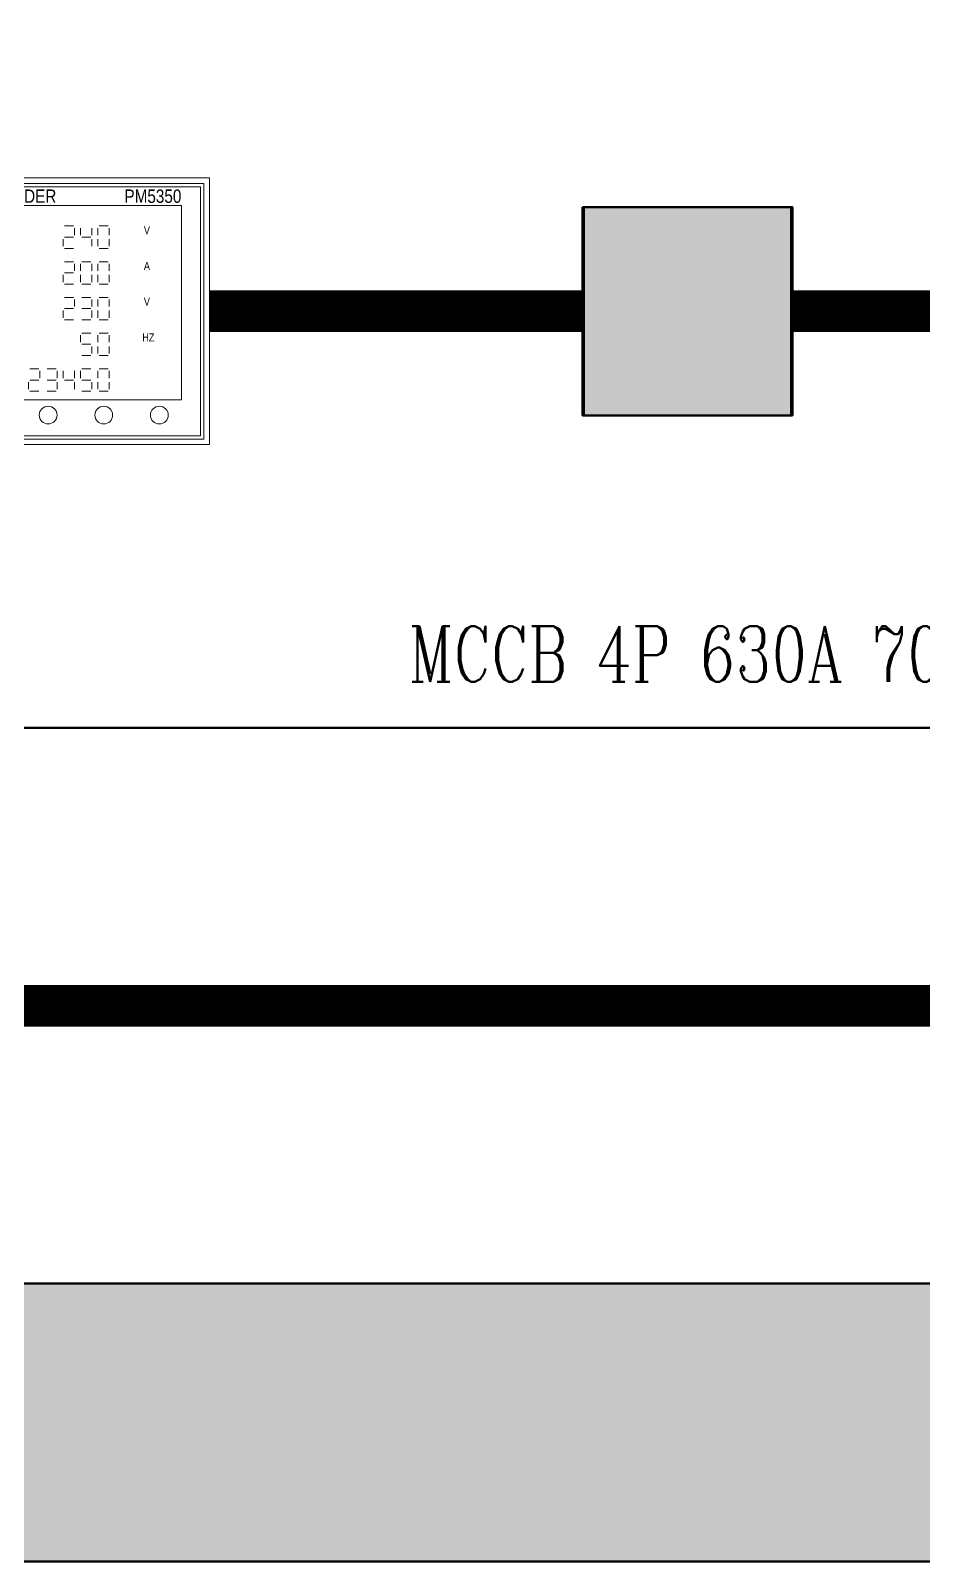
# Model space of a CAD drawing. Header units: millimetres. Extents: x -116965 to 323937, y 291661 to 566926.
# Drawn here: x -42519 to -42198, y 304837 to 305388 of the extents above; entities that cross this region are included whole.
import ezdxf
from ezdxf.enums import TextEntityAlignment as Align

# ---------------------------------------------------------------- set-up
doc = ezdxf.new("R2010")
doc.units = ezdxf.units.MM
doc.layers.get('0').update_dxf_attribs({"lineweight": 18})
doc.layers.add('BASE', color=7, linetype='Continuous', lineweight=15)
doc.layers.add('hw_Text', color=7, linetype='Continuous', lineweight=13)
doc.layers.add('C00-00-00', color=7, linetype='Continuous')
for name, color, linetype, true_color in [('C32-AD-3C', 7, 'Continuous', 0x32ad3c), ('C34-3A-40', 7, 'Continuous', 0x343a40), ('C49-50-57', 7, 'Continuous', 0x495057), ('C62-64-69', 7, 'Continuous', 0x626469)]:
    doc.layers.add(name, color=color, linetype=linetype, true_color=true_color)
doc.styles.add('hw_Block', font='complex.shx', dxfattribs={"width": 0.75})
doc.styles.add('VnArial', font='')
doc.styles.get('VnArial').set_extended_font_data('.VnArial NarrowH')

# ---------------------------------------------------------------- blocks, each defined once
blk = doc.blocks.new('1232')
at = {"color": 7, "linetype": 'Continuous', "lineweight": 13}
for p, q in [((43.84, 78.67), (47.07, 78.67)), ((47.48, 77.94), (47.48, 75.37)), ((49.66, 77.94), (49.66, 75.37)), ((53.72, 77.94), (53.72, 75.37)), ((55.9, 77.94), (55.9, 75.37)), ((56.31, 78.67), (59.54, 78.67)), ((59.95, 77.94), (59.95, 75.37)), ((43.43, 71.35), (43.43, 73.92)), ((43.84, 74.65), (47.07, 74.65)), ((50.08, 74.65), (53.3, 74.65)), ((53.72, 71.35), (53.72, 73.92)), ((55.9, 71.35), (55.9, 73.92)), ((59.95, 71.35), (59.95, 73.92)), ((43.84, 70.62), (47.07, 70.62)), ((56.31, 70.62), (59.54, 70.62)), ((43.43, 58.49), (43.43, 61.06)), ((43.84, 65.82), (47.07, 65.82)), ((43.84, 61.79), (47.07, 61.79)), ((47.48, 65.09), (47.48, 62.52)), ((49.66, 65.09), (49.66, 62.52)), ((49.66, 58.49), (49.66, 61.06)), ((50.08, 65.82), (53.3, 65.82)), ((53.72, 65.09), (53.72, 62.52)), ((53.72, 58.49), (53.72, 61.06)), ((55.9, 65.09), (55.9, 62.52)), ((55.9, 58.49), (55.9, 61.06)), ((56.31, 65.82), (59.54, 65.82)), ((59.95, 65.09), (59.95, 62.52)), ((59.95, 58.49), (59.95, 61.06)), ((43.84, 57.77), (47.07, 57.77)), ((50.08, 57.77), (53.3, 57.77)), ((56.31, 57.77), (59.54, 57.77)), ((43.84, 52.96), (47.07, 52.96)), ((47.48, 52.23), (47.48, 49.66)), ((50.08, 52.96), (53.3, 52.96)), ((53.72, 52.23), (53.72, 49.66)), ((55.9, 52.23), (55.9, 49.66)), ((56.31, 52.96), (59.54, 52.96)), ((59.95, 52.23), (59.95, 49.66)), ((43.43, 45.64), (43.43, 48.21)), ((43.84, 48.94), (47.07, 48.94)), ((43.84, 44.91), (47.07, 44.91)), ((50.08, 48.94), (53.3, 48.94)), ((50.08, 44.91), (53.3, 44.91)), ((53.72, 45.64), (53.72, 48.21)), ((55.9, 45.64), (55.9, 48.21)), ((56.31, 44.91), (59.54, 44.91)), ((59.95, 45.64), (59.95, 48.21)), ((49.66, 39.38), (49.66, 36.81)), ((50.08, 40.1), (53.3, 40.1)), ((55.9, 39.38), (55.9, 36.81)), ((56.31, 40.1), (59.54, 40.1)), ((59.95, 39.38), (59.95, 36.81)), ((50.08, 36.08), (53.3, 36.08)), ((53.72, 32.78), (53.72, 35.35)), ((55.9, 32.78), (55.9, 35.35)), ((59.95, 32.78), (59.95, 35.35)), ((50.08, 32.06), (53.3, 32.06)), ((56.31, 32.06), (59.54, 32.06)), ((28.79, 26.5), (28.79, 23.93)), ((28.79, 19.91), (28.79, 22.47)), ((30.97, 19.91), (30.97, 22.47)), ((31.38, 27.23), (34.61, 27.23)), ((31.38, 23.2), (34.61, 23.2)), ((35.02, 26.5), (35.02, 23.93)), ((37.61, 27.23), (40.84, 27.23)), ((37.61, 23.2), (40.84, 23.2)), ((41.25, 26.5), (41.25, 23.93)), ((41.25, 19.91), (41.25, 22.47)), ((43.43, 26.5), (43.43, 23.93)), ((43.84, 23.2), (47.07, 23.2)), ((47.48, 26.5), (47.48, 23.93)), ((47.48, 19.91), (47.48, 22.47)), ((49.66, 26.5), (49.66, 23.93)), ((50.08, 27.23), (53.3, 27.23)), ((50.08, 23.2), (53.3, 23.2)), ((53.72, 19.91), (53.72, 22.47)), ((55.9, 26.5), (55.9, 23.93)), ((55.9, 19.91), (55.9, 22.47)), ((56.31, 27.23), (59.54, 27.23)), ((59.95, 26.5), (59.95, 23.93)), ((59.95, 19.91), (59.95, 22.47)), ((31.38, 19.18), (34.61, 19.18)), ((37.61, 19.18), (40.84, 19.18)), ((50.08, 19.18), (53.3, 19.18)), ((56.31, 19.18), (59.54, 19.18))]:
    blk.add_line(p, q, dxfattribs=at)
at = {"layer": 'BASE', "lineweight": 13}
for points in [[(96, 0), (0, 0), (0, 96), (96, 96)], [(3.2, 3.2), (92.8, 3.2), (92.8, 92.8), (3.2, 92.8)], [(10, 16.06), (86, 16.06), (86, 86), (10, 86)]]:
    blk.add_lwpolyline(points, close=True, dxfattribs=at)
at = {"layer": 'BASE', "color": 3, "lineweight": 13}
blk.add_lwpolyline([(2, 2), (94, 2), (94, 94), (2, 94)], close=True, dxfattribs=at)
at = {"layer": 'BASE', "lineweight": 13}
for centre in [(18, 10.61), (38, 10.61), (58, 10.61), (78, 10.61)]:
    blk.add_circle(centre, 3.2, dxfattribs=at)
at = {"layer": 'hw_Text', "lineweight": 13, "style": 'VnArial'}
for s, height, p in [('Schneider', 4.8, (24.76, 89.41)), ('V', 2.88, (73.53, 77.14)), ('A', 2.88, (73.53, 64.28)), ('V', 2.88, (73.53, 51.43)), ('Hz', 2.88, (74.05, 38.57))]:
    blk.add_text(s, height=height, rotation=360, dxfattribs=at).set_placement(p, align=Align.MIDDLE_CENTER)
at = {"layer": 'hw_Text', "color": 1, "lineweight": 13, "style": 'VnArial'}
blk.add_text('PM5350', height=4.8, rotation=360, dxfattribs=at).set_placement((75.69, 89.41), align=Align.MIDDLE_CENTER)

msp = doc.modelspace()

# ---------------------------------------------------------------- hatches: boundary and pattern name
at = {"layer": 'C00-00-00'}
h = msp.add_hatch(color=256, dxfattribs=at)
edge = h.paths.add_edge_path()
edge.add_arc((-42283.190018, 305287.291195), 27.496163, 0, 360)
h = msp.add_hatch(color=256, dxfattribs=at)
edge = h.paths.add_edge_path()
edge.add_arc((-42283.190018, 305287.291195), 27.496163, 0, 360)
h = msp.add_hatch(color=256, dxfattribs=at)
edge = h.paths.add_edge_path()
edge.add_arc((-42283.190018, 305287.291195), 27.496163, 0, 360)
h = msp.add_hatch(color=256, dxfattribs=at)
h.dxf.hatch_style = 2
h.paths.add_polyline_path([(-42315.685481, 305294.790148), (-42250.694556, 305294.790148), (-42250.694556, 305279.792242), (-42315.685481, 305279.792242)])
h = msp.add_hatch(color=256, dxfattribs=at)
h.dxf.hatch_style = 2
h.paths.add_polyline_path([(-42315.685481, 305294.790148), (-42250.694556, 305294.790148), (-42250.694556, 305279.792242), (-42315.685481, 305279.792242)])
at = {"layer": 'C32-AD-3C'}
h = msp.add_hatch(color=256, dxfattribs=at)
h.dxf.hatch_style = 2
h.paths.add_polyline_path([(-42305.686878, 305274.792942), (-42290.688971, 305274.792942), (-42290.688971, 305249.796429), (-42305.686878, 305249.796429)])
h = msp.add_hatch(color=256, dxfattribs=at)
h.dxf.hatch_style = 2
h.paths.add_polyline_path([(-42305.686878, 305274.792939), (-42290.688971, 305274.792939), (-42290.688971, 305249.796429), (-42305.686878, 305249.796429)])
h = msp.add_hatch(color=256, dxfattribs=at)
h.dxf.hatch_style = 2
h.paths.add_polyline_path([(-42305.686878, 305274.792939), (-42290.688971, 305274.792939), (-42290.688971, 305249.796429), (-42305.686878, 305249.796429)])
at = {"layer": 'C34-3A-40'}
h = msp.add_hatch(color=256, dxfattribs=at)
h.dxf.hatch_style = 2
h.paths.add_polyline_path([(-42632.658262, 304937.340052), (-41932.755971, 304937.340052), (-41932.755971, 304837.354008), (-42632.658262, 304837.354008)])
at = {"layer": 'C49-50-57'}
h = msp.add_hatch(color=256, dxfattribs=at)
h.dxf.hatch_style = 2
h.paths.add_polyline_path([(-42320.684784, 305324.785961), (-42245.695253, 305324.785961), (-42245.695253, 305249.796429), (-42320.684784, 305249.796429)])
h = msp.add_hatch(color=256, dxfattribs=at)
h.dxf.hatch_style = 2
h.paths.add_polyline_path([(-42320.684784, 305324.785961), (-42245.695253, 305324.785961), (-42245.695253, 305249.796429), (-42320.684784, 305249.796429)])
h = msp.add_hatch(color=256, dxfattribs=at)
h.dxf.hatch_style = 2
h.paths.add_polyline_path([(-42320.684784, 305324.785961), (-42245.695253, 305324.785961), (-42245.695253, 305249.796429), (-42320.684784, 305249.796429)])
at = {"layer": 'C62-64-69'}
h = msp.add_hatch(color=256, dxfattribs=at)
h.dxf.hatch_style = 2
h.paths.add_polyline_path([(-42536.671662, 304928.341308), (-42504.676131, 304928.341308), (-42504.676131, 304921.342283), (-42536.671662, 304921.342283)])
h = msp.add_hatch(color=256, dxfattribs=at)
h.dxf.hatch_style = 2
h.paths.add_polyline_path([(-42504.676131, 304928.341308), (-42472.680596, 304928.341308), (-42472.680596, 304921.342283), (-42504.676131, 304921.342283)])
h = msp.add_hatch(color=256, dxfattribs=at)
h.dxf.hatch_style = 2
h.paths.add_polyline_path([(-42504.676131, 304928.341308), (-42472.680596, 304928.341308), (-42472.680596, 304921.342283), (-42504.676131, 304921.342283)])
h = msp.add_hatch(color=256, dxfattribs=at)
h.dxf.hatch_style = 2
h.paths.add_polyline_path([(-42472.680596, 304928.341308), (-42440.685062, 304928.341308), (-42440.685062, 304921.342283), (-42472.680596, 304921.342283)])
h = msp.add_hatch(color=256, dxfattribs=at)
h.dxf.hatch_style = 2
h.paths.add_polyline_path([(-42472.680596, 304928.341308), (-42440.685062, 304928.341308), (-42440.685062, 304921.342283), (-42472.680596, 304921.342283)])
h = msp.add_hatch(color=256, dxfattribs=at)
h.dxf.hatch_style = 2
h.paths.add_polyline_path([(-42440.685062, 304928.341308), (-42408.689531, 304928.341308), (-42408.689531, 304921.342283), (-42440.685062, 304921.342283)])
h = msp.add_hatch(color=256, dxfattribs=at)
h.dxf.hatch_style = 2
h.paths.add_polyline_path([(-42440.685062, 304928.341308), (-42408.689531, 304928.341308), (-42408.689531, 304921.342283), (-42440.685062, 304921.342283)])
h = msp.add_hatch(color=256, dxfattribs=at)
h.dxf.hatch_style = 2
h.paths.add_polyline_path([(-42408.689531, 304928.341308), (-42376.693996, 304928.341308), (-42376.693996, 304921.342283), (-42408.689531, 304921.342283)])
h = msp.add_hatch(color=256, dxfattribs=at)
h.dxf.hatch_style = 2
h.paths.add_polyline_path([(-42408.689531, 304928.341308), (-42376.693996, 304928.341308), (-42376.693996, 304921.342283), (-42408.689531, 304921.342283)])
h = msp.add_hatch(color=256, dxfattribs=at)
h.dxf.hatch_style = 2
h.paths.add_polyline_path([(-42376.693996, 304928.341308), (-42344.698462, 304928.341308), (-42344.698462, 304921.342283), (-42376.693996, 304921.342283)])
h = msp.add_hatch(color=256, dxfattribs=at)
h.dxf.hatch_style = 2
h.paths.add_polyline_path([(-42344.698462, 304928.341308), (-42312.702931, 304928.341308), (-42312.702931, 304921.342283), (-42344.698462, 304921.342283)])
h = msp.add_hatch(color=256, dxfattribs=at)
h.dxf.hatch_style = 2
h.paths.add_polyline_path([(-42344.698462, 304928.341308), (-42312.702931, 304928.341308), (-42312.702931, 304921.342283), (-42344.698462, 304921.342283)])
h = msp.add_hatch(color=256, dxfattribs=at)
h.dxf.hatch_style = 2
h.paths.add_polyline_path([(-42312.702931, 304928.341308), (-42280.707396, 304928.341308), (-42280.707396, 304921.342283), (-42312.702931, 304921.342283)])
h = msp.add_hatch(color=256, dxfattribs=at)
h.dxf.hatch_style = 2
h.paths.add_polyline_path([(-42312.702931, 304928.341308), (-42280.707396, 304928.341308), (-42280.707396, 304921.342283), (-42312.702931, 304921.342283)])
h = msp.add_hatch(color=256, dxfattribs=at)
h.dxf.hatch_style = 2
h.paths.add_polyline_path([(-42280.707396, 304928.341308), (-42248.711862, 304928.341308), (-42248.711862, 304921.342283), (-42280.707396, 304921.342283)])
h = msp.add_hatch(color=256, dxfattribs=at)
h.dxf.hatch_style = 2
h.paths.add_polyline_path([(-42280.707396, 304928.341308), (-42248.711862, 304928.341308), (-42248.711862, 304921.342283), (-42280.707396, 304921.342283)])
h = msp.add_hatch(color=256, dxfattribs=at)
h.dxf.hatch_style = 2
h.paths.add_polyline_path([(-42248.711862, 304928.341308), (-42216.716331, 304928.341308), (-42216.716331, 304921.342283), (-42248.711862, 304921.342283)])
h = msp.add_hatch(color=256, dxfattribs=at)
h.dxf.hatch_style = 2
h.paths.add_polyline_path([(-42248.711862, 304928.341308), (-42216.716331, 304928.341308), (-42216.716331, 304921.342283), (-42248.711862, 304921.342283)])
h = msp.add_hatch(color=256, dxfattribs=at)
h.dxf.hatch_style = 2
h.paths.add_polyline_path([(-42216.716331, 304928.341308), (-42184.720796, 304928.341308), (-42184.720796, 304921.342283), (-42216.716331, 304921.342283)])
h = msp.add_hatch(color=256, dxfattribs=at)
h.dxf.hatch_style = 2
h.paths.add_polyline_path([(-42536.671662, 304921.342283), (-42504.676131, 304921.342283), (-42504.676131, 304919.342564), (-42536.671662, 304919.342564)])
h = msp.add_hatch(color=256, dxfattribs=at)
h.dxf.hatch_style = 2
h.paths.add_polyline_path([(-42504.676131, 304921.342283), (-42472.680596, 304921.342283), (-42472.680596, 304919.342564), (-42504.676131, 304919.342564)])
h = msp.add_hatch(color=256, dxfattribs=at)
h.dxf.hatch_style = 2
h.paths.add_polyline_path([(-42504.676131, 304921.342283), (-42472.680596, 304921.342283), (-42472.680596, 304919.342564), (-42504.676131, 304919.342564)])
h = msp.add_hatch(color=256, dxfattribs=at)
h.dxf.hatch_style = 2
h.paths.add_polyline_path([(-42472.680596, 304921.342283), (-42440.685062, 304921.342283), (-42440.685062, 304919.342564), (-42472.680596, 304919.342564)])
h = msp.add_hatch(color=256, dxfattribs=at)
h.dxf.hatch_style = 2
h.paths.add_polyline_path([(-42472.680596, 304921.342283), (-42440.685062, 304921.342283), (-42440.685062, 304919.342564), (-42472.680596, 304919.342564)])
h = msp.add_hatch(color=256, dxfattribs=at)
h.dxf.hatch_style = 2
h.paths.add_polyline_path([(-42440.685062, 304921.342283), (-42408.689531, 304921.342283), (-42408.689531, 304919.342564), (-42440.685062, 304919.342564)])
h = msp.add_hatch(color=256, dxfattribs=at)
h.dxf.hatch_style = 2
h.paths.add_polyline_path([(-42440.685062, 304921.342283), (-42408.689531, 304921.342283), (-42408.689531, 304919.342564), (-42440.685062, 304919.342564)])
h = msp.add_hatch(color=256, dxfattribs=at)
h.dxf.hatch_style = 2
h.paths.add_polyline_path([(-42408.689531, 304921.342283), (-42376.693996, 304921.342283), (-42376.693996, 304919.342564), (-42408.689531, 304919.342564)])
h = msp.add_hatch(color=256, dxfattribs=at)
h.dxf.hatch_style = 2
h.paths.add_polyline_path([(-42408.689531, 304921.342283), (-42376.693996, 304921.342283), (-42376.693996, 304919.342564), (-42408.689531, 304919.342564)])
h = msp.add_hatch(color=256, dxfattribs=at)
h.dxf.hatch_style = 2
h.paths.add_polyline_path([(-42376.693996, 304921.342283), (-42344.698462, 304921.342283), (-42344.698462, 304919.342564), (-42376.693996, 304919.342564)])
h = msp.add_hatch(color=256, dxfattribs=at)
h.dxf.hatch_style = 2
h.paths.add_polyline_path([(-42344.698462, 304921.342283), (-42312.702931, 304921.342283), (-42312.702931, 304919.342564), (-42344.698462, 304919.342564)])
h = msp.add_hatch(color=256, dxfattribs=at)
h.dxf.hatch_style = 2
h.paths.add_polyline_path([(-42344.698462, 304921.342283), (-42312.702931, 304921.342283), (-42312.702931, 304919.342564), (-42344.698462, 304919.342564)])
h = msp.add_hatch(color=256, dxfattribs=at)
h.dxf.hatch_style = 2
h.paths.add_polyline_path([(-42312.702931, 304921.342283), (-42280.707396, 304921.342283), (-42280.707396, 304919.342564), (-42312.702931, 304919.342564)])
h = msp.add_hatch(color=256, dxfattribs=at)
h.dxf.hatch_style = 2
h.paths.add_polyline_path([(-42312.702931, 304921.342283), (-42280.707396, 304921.342283), (-42280.707396, 304919.342564), (-42312.702931, 304919.342564)])
h = msp.add_hatch(color=256, dxfattribs=at)
h.dxf.hatch_style = 2
h.paths.add_polyline_path([(-42280.707396, 304921.342283), (-42248.711862, 304921.342283), (-42248.711862, 304919.342564), (-42280.707396, 304919.342564)])
h = msp.add_hatch(color=256, dxfattribs=at)
h.dxf.hatch_style = 2
h.paths.add_polyline_path([(-42280.707396, 304921.342283), (-42248.711862, 304921.342283), (-42248.711862, 304919.342564), (-42280.707396, 304919.342564)])
h = msp.add_hatch(color=256, dxfattribs=at)
h.dxf.hatch_style = 2
h.paths.add_polyline_path([(-42248.711862, 304921.342283), (-42216.716331, 304921.342283), (-42216.716331, 304919.342564), (-42248.711862, 304919.342564)])
h = msp.add_hatch(color=256, dxfattribs=at)
h.dxf.hatch_style = 2
h.paths.add_polyline_path([(-42248.711862, 304921.342283), (-42216.716331, 304921.342283), (-42216.716331, 304919.342564), (-42248.711862, 304919.342564)])
h = msp.add_hatch(color=256, dxfattribs=at)
h.dxf.hatch_style = 2
h.paths.add_polyline_path([(-42216.716331, 304921.342283), (-42184.720796, 304921.342283), (-42184.720796, 304919.342564), (-42216.716331, 304919.342564)])
h = msp.add_hatch(color=256, dxfattribs=at)
h.dxf.hatch_style = 2
h.paths.add_polyline_path([(-42536.671662, 304919.342564), (-42504.676131, 304919.342564), (-42504.676131, 304912.343539), (-42536.671662, 304912.343539)])
h = msp.add_hatch(color=256, dxfattribs=at)
h.dxf.hatch_style = 2
h.paths.add_polyline_path([(-42504.676131, 304919.342564), (-42472.680596, 304919.342564), (-42472.680596, 304912.343539), (-42504.676131, 304912.343539)])
h = msp.add_hatch(color=256, dxfattribs=at)
h.dxf.hatch_style = 2
h.paths.add_polyline_path([(-42504.676131, 304919.342564), (-42472.680596, 304919.342564), (-42472.680596, 304912.343539), (-42504.676131, 304912.343539)])
h = msp.add_hatch(color=256, dxfattribs=at)
h.dxf.hatch_style = 2
h.paths.add_polyline_path([(-42472.680596, 304919.342564), (-42440.685062, 304919.342564), (-42440.685062, 304912.343539), (-42472.680596, 304912.343539)])
h = msp.add_hatch(color=256, dxfattribs=at)
h.dxf.hatch_style = 2
h.paths.add_polyline_path([(-42472.680596, 304919.342564), (-42440.685062, 304919.342564), (-42440.685062, 304912.343539), (-42472.680596, 304912.343539)])
h = msp.add_hatch(color=256, dxfattribs=at)
h.dxf.hatch_style = 2
h.paths.add_polyline_path([(-42440.685062, 304919.342564), (-42408.689531, 304919.342564), (-42408.689531, 304912.343539), (-42440.685062, 304912.343539)])
h = msp.add_hatch(color=256, dxfattribs=at)
h.dxf.hatch_style = 2
h.paths.add_polyline_path([(-42440.685062, 304919.342564), (-42408.689531, 304919.342564), (-42408.689531, 304912.343539), (-42440.685062, 304912.343539)])
h = msp.add_hatch(color=256, dxfattribs=at)
h.dxf.hatch_style = 2
h.paths.add_polyline_path([(-42408.689531, 304919.342564), (-42376.693996, 304919.342564), (-42376.693996, 304912.343539), (-42408.689531, 304912.343539)])
h = msp.add_hatch(color=256, dxfattribs=at)
h.dxf.hatch_style = 2
h.paths.add_polyline_path([(-42408.689531, 304919.342564), (-42376.693996, 304919.342564), (-42376.693996, 304912.343539), (-42408.689531, 304912.343539)])
h = msp.add_hatch(color=256, dxfattribs=at)
h.dxf.hatch_style = 2
h.paths.add_polyline_path([(-42376.693996, 304919.342564), (-42344.698462, 304919.342564), (-42344.698462, 304912.343539), (-42376.693996, 304912.343539)])
h = msp.add_hatch(color=256, dxfattribs=at)
h.dxf.hatch_style = 2
h.paths.add_polyline_path([(-42344.698462, 304919.342564), (-42312.702931, 304919.342564), (-42312.702931, 304912.343539), (-42344.698462, 304912.343539)])
h = msp.add_hatch(color=256, dxfattribs=at)
h.dxf.hatch_style = 2
h.paths.add_polyline_path([(-42344.698462, 304919.342564), (-42312.702931, 304919.342564), (-42312.702931, 304912.343539), (-42344.698462, 304912.343539)])
h = msp.add_hatch(color=256, dxfattribs=at)
h.dxf.hatch_style = 2
h.paths.add_polyline_path([(-42312.702931, 304919.342564), (-42280.707396, 304919.342564), (-42280.707396, 304912.343539), (-42312.702931, 304912.343539)])
h = msp.add_hatch(color=256, dxfattribs=at)
h.dxf.hatch_style = 2
h.paths.add_polyline_path([(-42312.702931, 304919.342564), (-42280.707396, 304919.342564), (-42280.707396, 304912.343539), (-42312.702931, 304912.343539)])
h = msp.add_hatch(color=256, dxfattribs=at)
h.dxf.hatch_style = 2
h.paths.add_polyline_path([(-42280.707396, 304919.342564), (-42248.711862, 304919.342564), (-42248.711862, 304912.343539), (-42280.707396, 304912.343539)])
h = msp.add_hatch(color=256, dxfattribs=at)
h.dxf.hatch_style = 2
h.paths.add_polyline_path([(-42280.707396, 304919.342564), (-42248.711862, 304919.342564), (-42248.711862, 304912.343539), (-42280.707396, 304912.343539)])
h = msp.add_hatch(color=256, dxfattribs=at)
h.dxf.hatch_style = 2
h.paths.add_polyline_path([(-42248.711862, 304919.342564), (-42216.716331, 304919.342564), (-42216.716331, 304912.343539), (-42248.711862, 304912.343539)])
h = msp.add_hatch(color=256, dxfattribs=at)
h.dxf.hatch_style = 2
h.paths.add_polyline_path([(-42248.711862, 304919.342564), (-42216.716331, 304919.342564), (-42216.716331, 304912.343539), (-42248.711862, 304912.343539)])
h = msp.add_hatch(color=256, dxfattribs=at)
h.dxf.hatch_style = 2
h.paths.add_polyline_path([(-42216.716331, 304919.342564), (-42184.720796, 304919.342564), (-42184.720796, 304912.343539), (-42216.716331, 304912.343539)])
h = msp.add_hatch(color=256, dxfattribs=at)
h.dxf.hatch_style = 2
h.paths.add_polyline_path([(-42536.671662, 304912.343539), (-42504.676131, 304912.343539), (-42504.676131, 304910.34382), (-42536.671662, 304910.34382)])
h = msp.add_hatch(color=256, dxfattribs=at)
h.dxf.hatch_style = 2
h.paths.add_polyline_path([(-42536.671662, 304910.34382), (-42504.676131, 304910.34382), (-42504.676131, 304903.344795), (-42536.671662, 304903.344795)])
h = msp.add_hatch(color=256, dxfattribs=at)
h.dxf.hatch_style = 2
h.paths.add_polyline_path([(-42504.676131, 304912.343539), (-42472.680596, 304912.343539), (-42472.680596, 304910.34382), (-42504.676131, 304910.34382)])
h = msp.add_hatch(color=256, dxfattribs=at)
h.dxf.hatch_style = 2
h.paths.add_polyline_path([(-42504.676131, 304912.343539), (-42472.680596, 304912.343539), (-42472.680596, 304910.34382), (-42504.676131, 304910.34382)])
h = msp.add_hatch(color=256, dxfattribs=at)
h.dxf.hatch_style = 2
h.paths.add_polyline_path([(-42504.676131, 304910.34382), (-42472.680596, 304910.34382), (-42472.680596, 304903.344795), (-42504.676131, 304903.344795)])
h = msp.add_hatch(color=256, dxfattribs=at)
h.dxf.hatch_style = 2
h.paths.add_polyline_path([(-42504.676131, 304910.34382), (-42472.680596, 304910.34382), (-42472.680596, 304903.344795), (-42504.676131, 304903.344795)])
h = msp.add_hatch(color=256, dxfattribs=at)
h.dxf.hatch_style = 2
h.paths.add_polyline_path([(-42472.680596, 304912.343539), (-42440.685062, 304912.343539), (-42440.685062, 304910.34382), (-42472.680596, 304910.34382)])
h = msp.add_hatch(color=256, dxfattribs=at)
h.dxf.hatch_style = 2
h.paths.add_polyline_path([(-42472.680596, 304912.343539), (-42440.685062, 304912.343539), (-42440.685062, 304910.34382), (-42472.680596, 304910.34382)])
h = msp.add_hatch(color=256, dxfattribs=at)
h.dxf.hatch_style = 2
h.paths.add_polyline_path([(-42472.680596, 304910.34382), (-42440.685062, 304910.34382), (-42440.685062, 304903.344795), (-42472.680596, 304903.344795)])
h = msp.add_hatch(color=256, dxfattribs=at)
h.dxf.hatch_style = 2
h.paths.add_polyline_path([(-42472.680596, 304910.34382), (-42440.685062, 304910.34382), (-42440.685062, 304903.344795), (-42472.680596, 304903.344795)])
h = msp.add_hatch(color=256, dxfattribs=at)
h.dxf.hatch_style = 2
h.paths.add_polyline_path([(-42440.685062, 304912.343539), (-42408.689531, 304912.343539), (-42408.689531, 304910.34382), (-42440.685062, 304910.34382)])
h = msp.add_hatch(color=256, dxfattribs=at)
h.dxf.hatch_style = 2
h.paths.add_polyline_path([(-42440.685062, 304912.343539), (-42408.689531, 304912.343539), (-42408.689531, 304910.34382), (-42440.685062, 304910.34382)])
h = msp.add_hatch(color=256, dxfattribs=at)
h.dxf.hatch_style = 2
h.paths.add_polyline_path([(-42440.685062, 304910.34382), (-42408.689531, 304910.34382), (-42408.689531, 304903.344795), (-42440.685062, 304903.344795)])
h = msp.add_hatch(color=256, dxfattribs=at)
h.dxf.hatch_style = 2
h.paths.add_polyline_path([(-42440.685062, 304910.34382), (-42408.689531, 304910.34382), (-42408.689531, 304903.344795), (-42440.685062, 304903.344795)])
h = msp.add_hatch(color=256, dxfattribs=at)
h.dxf.hatch_style = 2
h.paths.add_polyline_path([(-42408.689531, 304912.343539), (-42376.693996, 304912.343539), (-42376.693996, 304910.34382), (-42408.689531, 304910.34382)])
h = msp.add_hatch(color=256, dxfattribs=at)
h.dxf.hatch_style = 2
h.paths.add_polyline_path([(-42408.689531, 304912.343539), (-42376.693996, 304912.343539), (-42376.693996, 304910.34382), (-42408.689531, 304910.34382)])
h = msp.add_hatch(color=256, dxfattribs=at)
h.dxf.hatch_style = 2
h.paths.add_polyline_path([(-42408.689531, 304910.34382), (-42376.693996, 304910.34382), (-42376.693996, 304903.344795), (-42408.689531, 304903.344795)])
h = msp.add_hatch(color=256, dxfattribs=at)
h.dxf.hatch_style = 2
h.paths.add_polyline_path([(-42408.689531, 304910.34382), (-42376.693996, 304910.34382), (-42376.693996, 304903.344795), (-42408.689531, 304903.344795)])
h = msp.add_hatch(color=256, dxfattribs=at)
h.dxf.hatch_style = 2
h.paths.add_polyline_path([(-42376.693996, 304912.343539), (-42344.698462, 304912.343539), (-42344.698462, 304910.34382), (-42376.693996, 304910.34382)])
h = msp.add_hatch(color=256, dxfattribs=at)
h.dxf.hatch_style = 2
h.paths.add_polyline_path([(-42376.693996, 304910.34382), (-42344.698462, 304910.34382), (-42344.698462, 304903.344795), (-42376.693996, 304903.344795)])
h = msp.add_hatch(color=256, dxfattribs=at)
h.dxf.hatch_style = 2
h.paths.add_polyline_path([(-42344.698462, 304912.343539), (-42312.702931, 304912.343539), (-42312.702931, 304910.34382), (-42344.698462, 304910.34382)])
h = msp.add_hatch(color=256, dxfattribs=at)
h.dxf.hatch_style = 2
h.paths.add_polyline_path([(-42344.698462, 304912.343539), (-42312.702931, 304912.343539), (-42312.702931, 304910.34382), (-42344.698462, 304910.34382)])
h = msp.add_hatch(color=256, dxfattribs=at)
h.dxf.hatch_style = 2
h.paths.add_polyline_path([(-42344.698462, 304910.34382), (-42312.702931, 304910.34382), (-42312.702931, 304903.344795), (-42344.698462, 304903.344795)])
h = msp.add_hatch(color=256, dxfattribs=at)
h.dxf.hatch_style = 2
h.paths.add_polyline_path([(-42344.698462, 304910.34382), (-42312.702931, 304910.34382), (-42312.702931, 304903.344795), (-42344.698462, 304903.344795)])
h = msp.add_hatch(color=256, dxfattribs=at)
h.dxf.hatch_style = 2
h.paths.add_polyline_path([(-42312.702931, 304912.343539), (-42280.707396, 304912.343539), (-42280.707396, 304910.34382), (-42312.702931, 304910.34382)])
h = msp.add_hatch(color=256, dxfattribs=at)
h.dxf.hatch_style = 2
h.paths.add_polyline_path([(-42312.702931, 304912.343539), (-42280.707396, 304912.343539), (-42280.707396, 304910.34382), (-42312.702931, 304910.34382)])
h = msp.add_hatch(color=256, dxfattribs=at)
h.dxf.hatch_style = 2
h.paths.add_polyline_path([(-42312.702931, 304910.34382), (-42280.707396, 304910.34382), (-42280.707396, 304903.344795), (-42312.702931, 304903.344795)])
h = msp.add_hatch(color=256, dxfattribs=at)
h.dxf.hatch_style = 2
h.paths.add_polyline_path([(-42312.702931, 304910.34382), (-42280.707396, 304910.34382), (-42280.707396, 304903.344795), (-42312.702931, 304903.344795)])
h = msp.add_hatch(color=256, dxfattribs=at)
h.dxf.hatch_style = 2
h.paths.add_polyline_path([(-42280.707396, 304912.343539), (-42248.711862, 304912.343539), (-42248.711862, 304910.34382), (-42280.707396, 304910.34382)])
h = msp.add_hatch(color=256, dxfattribs=at)
h.dxf.hatch_style = 2
h.paths.add_polyline_path([(-42280.707396, 304912.343539), (-42248.711862, 304912.343539), (-42248.711862, 304910.34382), (-42280.707396, 304910.34382)])
h = msp.add_hatch(color=256, dxfattribs=at)
h.dxf.hatch_style = 2
h.paths.add_polyline_path([(-42280.707396, 304910.34382), (-42248.711862, 304910.34382), (-42248.711862, 304903.344795), (-42280.707396, 304903.344795)])
h = msp.add_hatch(color=256, dxfattribs=at)
h.dxf.hatch_style = 2
h.paths.add_polyline_path([(-42280.707396, 304910.34382), (-42248.711862, 304910.34382), (-42248.711862, 304903.344795), (-42280.707396, 304903.344795)])
h = msp.add_hatch(color=256, dxfattribs=at)
h.dxf.hatch_style = 2
h.paths.add_polyline_path([(-42248.711862, 304912.343539), (-42216.716331, 304912.343539), (-42216.716331, 304910.34382), (-42248.711862, 304910.34382)])
h = msp.add_hatch(color=256, dxfattribs=at)
h.dxf.hatch_style = 2
h.paths.add_polyline_path([(-42248.711862, 304912.343539), (-42216.716331, 304912.343539), (-42216.716331, 304910.34382), (-42248.711862, 304910.34382)])
h = msp.add_hatch(color=256, dxfattribs=at)
h.dxf.hatch_style = 2
h.paths.add_polyline_path([(-42248.711862, 304910.34382), (-42216.716331, 304910.34382), (-42216.716331, 304903.344795), (-42248.711862, 304903.344795)])
h = msp.add_hatch(color=256, dxfattribs=at)
h.dxf.hatch_style = 2
h.paths.add_polyline_path([(-42248.711862, 304910.34382), (-42216.716331, 304910.34382), (-42216.716331, 304903.344795), (-42248.711862, 304903.344795)])
h = msp.add_hatch(color=256, dxfattribs=at)
h.dxf.hatch_style = 2
h.paths.add_polyline_path([(-42216.716331, 304912.343539), (-42184.720796, 304912.343539), (-42184.720796, 304910.34382), (-42216.716331, 304910.34382)])
h = msp.add_hatch(color=256, dxfattribs=at)
h.dxf.hatch_style = 2
h.paths.add_polyline_path([(-42216.716331, 304910.34382), (-42184.720796, 304910.34382), (-42184.720796, 304903.344795), (-42216.716331, 304903.344795)])
h = msp.add_hatch(color=256, dxfattribs=at)
h.dxf.hatch_style = 2
h.paths.add_polyline_path([(-42536.671662, 304903.344795), (-42504.676131, 304903.344795), (-42504.676131, 304901.345077), (-42536.671662, 304901.345077)])
h = msp.add_hatch(color=256, dxfattribs=at)
h.dxf.hatch_style = 2
h.paths.add_polyline_path([(-42504.676131, 304903.344795), (-42472.680596, 304903.344795), (-42472.680596, 304901.345077), (-42504.676131, 304901.345077)])
h = msp.add_hatch(color=256, dxfattribs=at)
h.dxf.hatch_style = 2
h.paths.add_polyline_path([(-42504.676131, 304903.344795), (-42472.680596, 304903.344795), (-42472.680596, 304901.345077), (-42504.676131, 304901.345077)])
h = msp.add_hatch(color=256, dxfattribs=at)
h.dxf.hatch_style = 2
h.paths.add_polyline_path([(-42472.680596, 304903.344795), (-42440.685062, 304903.344795), (-42440.685062, 304901.345077), (-42472.680596, 304901.345077)])
h = msp.add_hatch(color=256, dxfattribs=at)
h.dxf.hatch_style = 2
h.paths.add_polyline_path([(-42472.680596, 304903.344795), (-42440.685062, 304903.344795), (-42440.685062, 304901.345077), (-42472.680596, 304901.345077)])
h = msp.add_hatch(color=256, dxfattribs=at)
h.dxf.hatch_style = 2
h.paths.add_polyline_path([(-42440.685062, 304903.344795), (-42408.689531, 304903.344795), (-42408.689531, 304901.345077), (-42440.685062, 304901.345077)])
h = msp.add_hatch(color=256, dxfattribs=at)
h.dxf.hatch_style = 2
h.paths.add_polyline_path([(-42440.685062, 304903.344795), (-42408.689531, 304903.344795), (-42408.689531, 304901.345077), (-42440.685062, 304901.345077)])
h = msp.add_hatch(color=256, dxfattribs=at)
h.dxf.hatch_style = 2
h.paths.add_polyline_path([(-42408.689531, 304903.344795), (-42376.693996, 304903.344795), (-42376.693996, 304901.345077), (-42408.689531, 304901.345077)])
h = msp.add_hatch(color=256, dxfattribs=at)
h.dxf.hatch_style = 2
h.paths.add_polyline_path([(-42408.689531, 304903.344795), (-42376.693996, 304903.344795), (-42376.693996, 304901.345077), (-42408.689531, 304901.345077)])
h = msp.add_hatch(color=256, dxfattribs=at)
h.dxf.hatch_style = 2
h.paths.add_polyline_path([(-42376.693996, 304903.344795), (-42344.698462, 304903.344795), (-42344.698462, 304901.345077), (-42376.693996, 304901.345077)])
h = msp.add_hatch(color=256, dxfattribs=at)
h.dxf.hatch_style = 2
h.paths.add_polyline_path([(-42344.698462, 304903.344795), (-42312.702931, 304903.344795), (-42312.702931, 304901.345077), (-42344.698462, 304901.345077)])
h = msp.add_hatch(color=256, dxfattribs=at)
h.dxf.hatch_style = 2
h.paths.add_polyline_path([(-42344.698462, 304903.344795), (-42312.702931, 304903.344795), (-42312.702931, 304901.345077), (-42344.698462, 304901.345077)])
h = msp.add_hatch(color=256, dxfattribs=at)
h.dxf.hatch_style = 2
h.paths.add_polyline_path([(-42312.702931, 304903.344795), (-42280.707396, 304903.344795), (-42280.707396, 304901.345077), (-42312.702931, 304901.345077)])
h = msp.add_hatch(color=256, dxfattribs=at)
h.dxf.hatch_style = 2
h.paths.add_polyline_path([(-42312.702931, 304903.344795), (-42280.707396, 304903.344795), (-42280.707396, 304901.345077), (-42312.702931, 304901.345077)])
h = msp.add_hatch(color=256, dxfattribs=at)
h.dxf.hatch_style = 2
h.paths.add_polyline_path([(-42280.707396, 304903.344795), (-42248.711862, 304903.344795), (-42248.711862, 304901.345077), (-42280.707396, 304901.345077)])
h = msp.add_hatch(color=256, dxfattribs=at)
h.dxf.hatch_style = 2
h.paths.add_polyline_path([(-42280.707396, 304903.344795), (-42248.711862, 304903.344795), (-42248.711862, 304901.345077), (-42280.707396, 304901.345077)])
h = msp.add_hatch(color=256, dxfattribs=at)
h.dxf.hatch_style = 2
h.paths.add_polyline_path([(-42248.711862, 304903.344795), (-42216.716331, 304903.344795), (-42216.716331, 304901.345077), (-42248.711862, 304901.345077)])
h = msp.add_hatch(color=256, dxfattribs=at)
h.dxf.hatch_style = 2
h.paths.add_polyline_path([(-42248.711862, 304903.344795), (-42216.716331, 304903.344795), (-42216.716331, 304901.345077), (-42248.711862, 304901.345077)])
h = msp.add_hatch(color=256, dxfattribs=at)
h.dxf.hatch_style = 2
h.paths.add_polyline_path([(-42216.716331, 304903.344795), (-42184.720796, 304903.344795), (-42184.720796, 304901.345077), (-42216.716331, 304901.345077)])
h = msp.add_hatch(color=256, dxfattribs=at)
h.dxf.hatch_style = 2
h.paths.add_polyline_path([(-42536.671662, 304901.345077), (-42504.676131, 304901.345077), (-42504.676131, 304894.346051), (-42536.671662, 304894.346051)])
h = msp.add_hatch(color=256, dxfattribs=at)
h.dxf.hatch_style = 2
h.paths.add_polyline_path([(-42504.676131, 304901.345077), (-42472.680596, 304901.345077), (-42472.680596, 304894.346051), (-42504.676131, 304894.346051)])
h = msp.add_hatch(color=256, dxfattribs=at)
h.dxf.hatch_style = 2
h.paths.add_polyline_path([(-42504.676131, 304901.345077), (-42472.680596, 304901.345077), (-42472.680596, 304894.346051), (-42504.676131, 304894.346051)])
h = msp.add_hatch(color=256, dxfattribs=at)
h.dxf.hatch_style = 2
h.paths.add_polyline_path([(-42472.680596, 304901.345077), (-42440.685062, 304901.345077), (-42440.685062, 304894.346051), (-42472.680596, 304894.346051)])
h = msp.add_hatch(color=256, dxfattribs=at)
h.dxf.hatch_style = 2
h.paths.add_polyline_path([(-42472.680596, 304901.345077), (-42440.685062, 304901.345077), (-42440.685062, 304894.346051), (-42472.680596, 304894.346051)])
h = msp.add_hatch(color=256, dxfattribs=at)
h.dxf.hatch_style = 2
h.paths.add_polyline_path([(-42440.685062, 304901.345077), (-42408.689531, 304901.345077), (-42408.689531, 304894.346051), (-42440.685062, 304894.346051)])
h = msp.add_hatch(color=256, dxfattribs=at)
h.dxf.hatch_style = 2
h.paths.add_polyline_path([(-42440.685062, 304901.345077), (-42408.689531, 304901.345077), (-42408.689531, 304894.346051), (-42440.685062, 304894.346051)])
h = msp.add_hatch(color=256, dxfattribs=at)
h.dxf.hatch_style = 2
h.paths.add_polyline_path([(-42408.689531, 304901.345077), (-42376.693996, 304901.345077), (-42376.693996, 304894.346051), (-42408.689531, 304894.346051)])
h = msp.add_hatch(color=256, dxfattribs=at)
h.dxf.hatch_style = 2
h.paths.add_polyline_path([(-42408.689531, 304901.345077), (-42376.693996, 304901.345077), (-42376.693996, 304894.346051), (-42408.689531, 304894.346051)])
h = msp.add_hatch(color=256, dxfattribs=at)
h.dxf.hatch_style = 2
h.paths.add_polyline_path([(-42376.693996, 304901.345077), (-42344.698462, 304901.345077), (-42344.698462, 304894.346051), (-42376.693996, 304894.346051)])
h = msp.add_hatch(color=256, dxfattribs=at)
h.dxf.hatch_style = 2
h.paths.add_polyline_path([(-42344.698462, 304901.345077), (-42312.702931, 304901.345077), (-42312.702931, 304894.346051), (-42344.698462, 304894.346051)])
h = msp.add_hatch(color=256, dxfattribs=at)
h.dxf.hatch_style = 2
h.paths.add_polyline_path([(-42344.698462, 304901.345077), (-42312.702931, 304901.345077), (-42312.702931, 304894.346051), (-42344.698462, 304894.346051)])
h = msp.add_hatch(color=256, dxfattribs=at)
h.dxf.hatch_style = 2
h.paths.add_polyline_path([(-42312.702931, 304901.345077), (-42280.707396, 304901.345077), (-42280.707396, 304894.346051), (-42312.702931, 304894.346051)])
h = msp.add_hatch(color=256, dxfattribs=at)
h.dxf.hatch_style = 2
h.paths.add_polyline_path([(-42312.702931, 304901.345077), (-42280.707396, 304901.345077), (-42280.707396, 304894.346051), (-42312.702931, 304894.346051)])
h = msp.add_hatch(color=256, dxfattribs=at)
h.dxf.hatch_style = 2
h.paths.add_polyline_path([(-42280.707396, 304901.345077), (-42248.711862, 304901.345077), (-42248.711862, 304894.346051), (-42280.707396, 304894.346051)])
h = msp.add_hatch(color=256, dxfattribs=at)
h.dxf.hatch_style = 2
h.paths.add_polyline_path([(-42280.707396, 304901.345077), (-42248.711862, 304901.345077), (-42248.711862, 304894.346051), (-42280.707396, 304894.346051)])
h = msp.add_hatch(color=256, dxfattribs=at)
h.dxf.hatch_style = 2
h.paths.add_polyline_path([(-42248.711862, 304901.345077), (-42216.716331, 304901.345077), (-42216.716331, 304894.346051), (-42248.711862, 304894.346051)])
h = msp.add_hatch(color=256, dxfattribs=at)
h.dxf.hatch_style = 2
h.paths.add_polyline_path([(-42248.711862, 304901.345077), (-42216.716331, 304901.345077), (-42216.716331, 304894.346051), (-42248.711862, 304894.346051)])
h = msp.add_hatch(color=256, dxfattribs=at)
h.dxf.hatch_style = 2
h.paths.add_polyline_path([(-42216.716331, 304901.345077), (-42184.720796, 304901.345077), (-42184.720796, 304894.346051), (-42216.716331, 304894.346051)])
h = msp.add_hatch(color=256, dxfattribs=at)
h.dxf.hatch_style = 2
h.paths.add_polyline_path([(-42536.671662, 304894.346051), (-42504.676131, 304894.346051), (-42504.676131, 304892.346333), (-42536.671662, 304892.346333)])
h = msp.add_hatch(color=256, dxfattribs=at)
h.dxf.hatch_style = 2
h.paths.add_polyline_path([(-42536.671662, 304892.346333), (-42504.676131, 304892.346333), (-42504.676131, 304885.347308), (-42536.671662, 304885.347308)])
h = msp.add_hatch(color=256, dxfattribs=at)
h.dxf.hatch_style = 2
h.paths.add_polyline_path([(-42504.676131, 304894.346051), (-42472.680596, 304894.346051), (-42472.680596, 304892.346333), (-42504.676131, 304892.346333)])
h = msp.add_hatch(color=256, dxfattribs=at)
h.dxf.hatch_style = 2
h.paths.add_polyline_path([(-42504.676131, 304894.346051), (-42472.680596, 304894.346051), (-42472.680596, 304892.346333), (-42504.676131, 304892.346333)])
h = msp.add_hatch(color=256, dxfattribs=at)
h.dxf.hatch_style = 2
h.paths.add_polyline_path([(-42504.676131, 304892.346333), (-42472.680596, 304892.346333), (-42472.680596, 304885.347308), (-42504.676131, 304885.347308)])
h = msp.add_hatch(color=256, dxfattribs=at)
h.dxf.hatch_style = 2
h.paths.add_polyline_path([(-42504.676131, 304892.346333), (-42472.680596, 304892.346333), (-42472.680596, 304885.347308), (-42504.676131, 304885.347308)])
h = msp.add_hatch(color=256, dxfattribs=at)
h.dxf.hatch_style = 2
h.paths.add_polyline_path([(-42472.680596, 304894.346051), (-42440.685062, 304894.346051), (-42440.685062, 304892.346333), (-42472.680596, 304892.346333)])
h = msp.add_hatch(color=256, dxfattribs=at)
h.dxf.hatch_style = 2
h.paths.add_polyline_path([(-42472.680596, 304894.346051), (-42440.685062, 304894.346051), (-42440.685062, 304892.346333), (-42472.680596, 304892.346333)])
h = msp.add_hatch(color=256, dxfattribs=at)
h.dxf.hatch_style = 2
h.paths.add_polyline_path([(-42472.680596, 304892.346333), (-42440.685062, 304892.346333), (-42440.685062, 304885.347308), (-42472.680596, 304885.347308)])
h = msp.add_hatch(color=256, dxfattribs=at)
h.dxf.hatch_style = 2
h.paths.add_polyline_path([(-42472.680596, 304892.346333), (-42440.685062, 304892.346333), (-42440.685062, 304885.347308), (-42472.680596, 304885.347308)])
h = msp.add_hatch(color=256, dxfattribs=at)
h.dxf.hatch_style = 2
h.paths.add_polyline_path([(-42440.685062, 304894.346051), (-42408.689531, 304894.346051), (-42408.689531, 304892.346333), (-42440.685062, 304892.346333)])
h = msp.add_hatch(color=256, dxfattribs=at)
h.dxf.hatch_style = 2
h.paths.add_polyline_path([(-42440.685062, 304894.346051), (-42408.689531, 304894.346051), (-42408.689531, 304892.346333), (-42440.685062, 304892.346333)])
h = msp.add_hatch(color=256, dxfattribs=at)
h.dxf.hatch_style = 2
h.paths.add_polyline_path([(-42440.685062, 304892.346333), (-42408.689531, 304892.346333), (-42408.689531, 304885.347308), (-42440.685062, 304885.347308)])
h = msp.add_hatch(color=256, dxfattribs=at)
h.dxf.hatch_style = 2
h.paths.add_polyline_path([(-42440.685062, 304892.346333), (-42408.689531, 304892.346333), (-42408.689531, 304885.347308), (-42440.685062, 304885.347308)])
h = msp.add_hatch(color=256, dxfattribs=at)
h.dxf.hatch_style = 2
h.paths.add_polyline_path([(-42408.689531, 304894.346051), (-42376.693996, 304894.346051), (-42376.693996, 304892.346333), (-42408.689531, 304892.346333)])
h = msp.add_hatch(color=256, dxfattribs=at)
h.dxf.hatch_style = 2
h.paths.add_polyline_path([(-42408.689531, 304894.346051), (-42376.693996, 304894.346051), (-42376.693996, 304892.346333), (-42408.689531, 304892.346333)])
h = msp.add_hatch(color=256, dxfattribs=at)
h.dxf.hatch_style = 2
h.paths.add_polyline_path([(-42408.689531, 304892.346333), (-42376.693996, 304892.346333), (-42376.693996, 304885.347308), (-42408.689531, 304885.347308)])
h = msp.add_hatch(color=256, dxfattribs=at)
h.dxf.hatch_style = 2
h.paths.add_polyline_path([(-42408.689531, 304892.346333), (-42376.693996, 304892.346333), (-42376.693996, 304885.347308), (-42408.689531, 304885.347308)])
h = msp.add_hatch(color=256, dxfattribs=at)
h.dxf.hatch_style = 2
h.paths.add_polyline_path([(-42376.693996, 304894.346051), (-42344.698462, 304894.346051), (-42344.698462, 304892.346333), (-42376.693996, 304892.346333)])
h = msp.add_hatch(color=256, dxfattribs=at)
h.dxf.hatch_style = 2
h.paths.add_polyline_path([(-42376.693996, 304892.346333), (-42344.698462, 304892.346333), (-42344.698462, 304885.347308), (-42376.693996, 304885.347308)])
h = msp.add_hatch(color=256, dxfattribs=at)
h.dxf.hatch_style = 2
h.paths.add_polyline_path([(-42344.698462, 304894.346051), (-42312.702931, 304894.346051), (-42312.702931, 304892.346333), (-42344.698462, 304892.346333)])
h = msp.add_hatch(color=256, dxfattribs=at)
h.dxf.hatch_style = 2
h.paths.add_polyline_path([(-42344.698462, 304894.346051), (-42312.702931, 304894.346051), (-42312.702931, 304892.346333), (-42344.698462, 304892.346333)])
h = msp.add_hatch(color=256, dxfattribs=at)
h.dxf.hatch_style = 2
h.paths.add_polyline_path([(-42344.698462, 304892.346333), (-42312.702931, 304892.346333), (-42312.702931, 304885.347308), (-42344.698462, 304885.347308)])
h = msp.add_hatch(color=256, dxfattribs=at)
h.dxf.hatch_style = 2
h.paths.add_polyline_path([(-42344.698462, 304892.346333), (-42312.702931, 304892.346333), (-42312.702931, 304885.347308), (-42344.698462, 304885.347308)])
h = msp.add_hatch(color=256, dxfattribs=at)
h.dxf.hatch_style = 2
h.paths.add_polyline_path([(-42312.702931, 304894.346051), (-42280.707396, 304894.346051), (-42280.707396, 304892.346333), (-42312.702931, 304892.346333)])
h = msp.add_hatch(color=256, dxfattribs=at)
h.dxf.hatch_style = 2
h.paths.add_polyline_path([(-42312.702931, 304894.346051), (-42280.707396, 304894.346051), (-42280.707396, 304892.346333), (-42312.702931, 304892.346333)])
h = msp.add_hatch(color=256, dxfattribs=at)
h.dxf.hatch_style = 2
h.paths.add_polyline_path([(-42312.702931, 304892.346333), (-42280.707396, 304892.346333), (-42280.707396, 304885.347308), (-42312.702931, 304885.347308)])
h = msp.add_hatch(color=256, dxfattribs=at)
h.dxf.hatch_style = 2
h.paths.add_polyline_path([(-42312.702931, 304892.346333), (-42280.707396, 304892.346333), (-42280.707396, 304885.347308), (-42312.702931, 304885.347308)])
h = msp.add_hatch(color=256, dxfattribs=at)
h.dxf.hatch_style = 2
h.paths.add_polyline_path([(-42280.707396, 304894.346051), (-42248.711862, 304894.346051), (-42248.711862, 304892.346333), (-42280.707396, 304892.346333)])
h = msp.add_hatch(color=256, dxfattribs=at)
h.dxf.hatch_style = 2
h.paths.add_polyline_path([(-42280.707396, 304894.346051), (-42248.711862, 304894.346051), (-42248.711862, 304892.346333), (-42280.707396, 304892.346333)])
h = msp.add_hatch(color=256, dxfattribs=at)
h.dxf.hatch_style = 2
h.paths.add_polyline_path([(-42280.707396, 304892.346333), (-42248.711862, 304892.346333), (-42248.711862, 304885.347308), (-42280.707396, 304885.347308)])
h = msp.add_hatch(color=256, dxfattribs=at)
h.dxf.hatch_style = 2
h.paths.add_polyline_path([(-42280.707396, 304892.346333), (-42248.711862, 304892.346333), (-42248.711862, 304885.347308), (-42280.707396, 304885.347308)])
h = msp.add_hatch(color=256, dxfattribs=at)
h.dxf.hatch_style = 2
h.paths.add_polyline_path([(-42248.711862, 304894.346051), (-42216.716331, 304894.346051), (-42216.716331, 304892.346333), (-42248.711862, 304892.346333)])
h = msp.add_hatch(color=256, dxfattribs=at)
h.dxf.hatch_style = 2
h.paths.add_polyline_path([(-42248.711862, 304894.346051), (-42216.716331, 304894.346051), (-42216.716331, 304892.346333), (-42248.711862, 304892.346333)])
h = msp.add_hatch(color=256, dxfattribs=at)
h.dxf.hatch_style = 2
h.paths.add_polyline_path([(-42248.711862, 304892.346333), (-42216.716331, 304892.346333), (-42216.716331, 304885.347308), (-42248.711862, 304885.347308)])
h = msp.add_hatch(color=256, dxfattribs=at)
h.dxf.hatch_style = 2
h.paths.add_polyline_path([(-42248.711862, 304892.346333), (-42216.716331, 304892.346333), (-42216.716331, 304885.347308), (-42248.711862, 304885.347308)])
h = msp.add_hatch(color=256, dxfattribs=at)
h.dxf.hatch_style = 2
h.paths.add_polyline_path([(-42216.716331, 304894.346051), (-42184.720796, 304894.346051), (-42184.720796, 304892.346333), (-42216.716331, 304892.346333)])
h = msp.add_hatch(color=256, dxfattribs=at)
h.dxf.hatch_style = 2
h.paths.add_polyline_path([(-42216.716331, 304892.346333), (-42184.720796, 304892.346333), (-42184.720796, 304885.347308), (-42216.716331, 304885.347308)])
h = msp.add_hatch(color=256, dxfattribs=at)
h.dxf.hatch_style = 2
h.paths.add_polyline_path([(-42536.671662, 304885.347308), (-42504.676131, 304885.347308), (-42504.676131, 304883.347589), (-42536.671662, 304883.347589)])
h = msp.add_hatch(color=256, dxfattribs=at)
h.dxf.hatch_style = 2
h.paths.add_polyline_path([(-42504.676131, 304885.347308), (-42472.680596, 304885.347308), (-42472.680596, 304883.347589), (-42504.676131, 304883.347589)])
h = msp.add_hatch(color=256, dxfattribs=at)
h.dxf.hatch_style = 2
h.paths.add_polyline_path([(-42504.676131, 304885.347308), (-42472.680596, 304885.347308), (-42472.680596, 304883.347589), (-42504.676131, 304883.347589)])
h = msp.add_hatch(color=256, dxfattribs=at)
h.dxf.hatch_style = 2
h.paths.add_polyline_path([(-42472.680596, 304885.347308), (-42440.685062, 304885.347308), (-42440.685062, 304883.347589), (-42472.680596, 304883.347589)])
h = msp.add_hatch(color=256, dxfattribs=at)
h.dxf.hatch_style = 2
h.paths.add_polyline_path([(-42472.680596, 304885.347308), (-42440.685062, 304885.347308), (-42440.685062, 304883.347589), (-42472.680596, 304883.347589)])
h = msp.add_hatch(color=256, dxfattribs=at)
h.dxf.hatch_style = 2
h.paths.add_polyline_path([(-42440.685062, 304885.347308), (-42408.689531, 304885.347308), (-42408.689531, 304883.347589), (-42440.685062, 304883.347589)])
h = msp.add_hatch(color=256, dxfattribs=at)
h.dxf.hatch_style = 2
h.paths.add_polyline_path([(-42440.685062, 304885.347308), (-42408.689531, 304885.347308), (-42408.689531, 304883.347589), (-42440.685062, 304883.347589)])
h = msp.add_hatch(color=256, dxfattribs=at)
h.dxf.hatch_style = 2
h.paths.add_polyline_path([(-42408.689531, 304885.347308), (-42376.693996, 304885.347308), (-42376.693996, 304883.347589), (-42408.689531, 304883.347589)])
h = msp.add_hatch(color=256, dxfattribs=at)
h.dxf.hatch_style = 2
h.paths.add_polyline_path([(-42408.689531, 304885.347308), (-42376.693996, 304885.347308), (-42376.693996, 304883.347589), (-42408.689531, 304883.347589)])
h = msp.add_hatch(color=256, dxfattribs=at)
h.dxf.hatch_style = 2
h.paths.add_polyline_path([(-42376.693996, 304885.347308), (-42344.698462, 304885.347308), (-42344.698462, 304883.347589), (-42376.693996, 304883.347589)])
h = msp.add_hatch(color=256, dxfattribs=at)
h.dxf.hatch_style = 2
h.paths.add_polyline_path([(-42344.698462, 304885.347308), (-42312.702931, 304885.347308), (-42312.702931, 304883.347589), (-42344.698462, 304883.347589)])
h = msp.add_hatch(color=256, dxfattribs=at)
h.dxf.hatch_style = 2
h.paths.add_polyline_path([(-42344.698462, 304885.347308), (-42312.702931, 304885.347308), (-42312.702931, 304883.347589), (-42344.698462, 304883.347589)])
h = msp.add_hatch(color=256, dxfattribs=at)
h.dxf.hatch_style = 2
h.paths.add_polyline_path([(-42312.702931, 304885.347308), (-42280.707396, 304885.347308), (-42280.707396, 304883.347589), (-42312.702931, 304883.347589)])
h = msp.add_hatch(color=256, dxfattribs=at)
h.dxf.hatch_style = 2
h.paths.add_polyline_path([(-42312.702931, 304885.347308), (-42280.707396, 304885.347308), (-42280.707396, 304883.347589), (-42312.702931, 304883.347589)])
h = msp.add_hatch(color=256, dxfattribs=at)
h.dxf.hatch_style = 2
h.paths.add_polyline_path([(-42280.707396, 304885.347308), (-42248.711862, 304885.347308), (-42248.711862, 304883.347589), (-42280.707396, 304883.347589)])
h = msp.add_hatch(color=256, dxfattribs=at)
h.dxf.hatch_style = 2
h.paths.add_polyline_path([(-42280.707396, 304885.347308), (-42248.711862, 304885.347308), (-42248.711862, 304883.347589), (-42280.707396, 304883.347589)])
h = msp.add_hatch(color=256, dxfattribs=at)
h.dxf.hatch_style = 2
h.paths.add_polyline_path([(-42248.711862, 304885.347308), (-42216.716331, 304885.347308), (-42216.716331, 304883.347589), (-42248.711862, 304883.347589)])
h = msp.add_hatch(color=256, dxfattribs=at)
h.dxf.hatch_style = 2
h.paths.add_polyline_path([(-42248.711862, 304885.347308), (-42216.716331, 304885.347308), (-42216.716331, 304883.347589), (-42248.711862, 304883.347589)])
h = msp.add_hatch(color=256, dxfattribs=at)
h.dxf.hatch_style = 2
h.paths.add_polyline_path([(-42216.716331, 304885.347308), (-42184.720796, 304885.347308), (-42184.720796, 304883.347589), (-42216.716331, 304883.347589)])

# ---------------------------------------------------------------- linework, layer by layer
at = {"color": 1, "lineweight": -3, "ltscale": 5, "const_width": 15}
for points in [[(-42320.684784, 305287.291195), (-42455.019708, 305287.291195)], [(-42245.695253, 305287.291195), (-41879.792264, 305287.291195)], [(-44132.448887, 305037.326092), (-41932.755971, 305037.326092)]]:
    msp.add_lwpolyline(points, dxfattribs=at)
at = {"layer": 'C00-00-00', "lineweight": 211}
for points in [[(-42632.658262, 307037.046927), (-41932.755971, 307037.046927), (-41932.755971, 304837.354008), (-42632.658262, 304837.354008)], [(-42632.658262, 304937.340052), (-41932.755971, 304937.340052), (-41932.755971, 304837.354008), (-42632.658262, 304837.354008)]]:
    msp.add_lwpolyline(points, close=True, dxfattribs=at)
at = {"layer": 'C00-00-00', "lineweight": 100}
for points in [[(-42632.658262, 305437.270258), (-41932.755971, 305437.270258), (-41932.755971, 305137.312133), (-42632.658262, 305137.312133)], [(-42632.658262, 305137.312133), (-41932.755971, 305137.312133), (-41932.755971, 304937.340052), (-42632.658262, 304937.340052)]]:
    msp.add_lwpolyline(points, close=True, dxfattribs=at)
at = {"layer": 'C00-00-00', "lineweight": 50}
for points in [[(-42320.684784, 305324.785961), (-42245.695253, 305324.785961), (-42245.695253, 305249.796429), (-42320.684784, 305249.796429)], [(-42320.684784, 305324.785961), (-42245.695253, 305324.785961), (-42245.695253, 305249.796429), (-42320.684784, 305249.796429)], [(-42320.201882, 305324.785961), (-42245.212351, 305324.785961), (-42245.212351, 305249.796429), (-42320.201882, 305249.796429)]]:
    msp.add_lwpolyline(points, close=True, dxfattribs=at)

# ---------------------------------------------------------------- block references
msp.add_blockref('1232', (-42551.019708, 305239.291195))

# ---------------------------------------------------------------- texts
at = {"color": 2, "insert": (-42273.986626, 305163.921318), "char_height": 20, "attachment_point": 5, "style": 'hw_Block'}
msp.add_mtext_dynamic_manual_height_columns('MCCB 4P 630A 70kA', width=280.32785492, gutter_width=12.5, heights=[0], dxfattribs=at)

doc.saveas('drawing.dxf')
